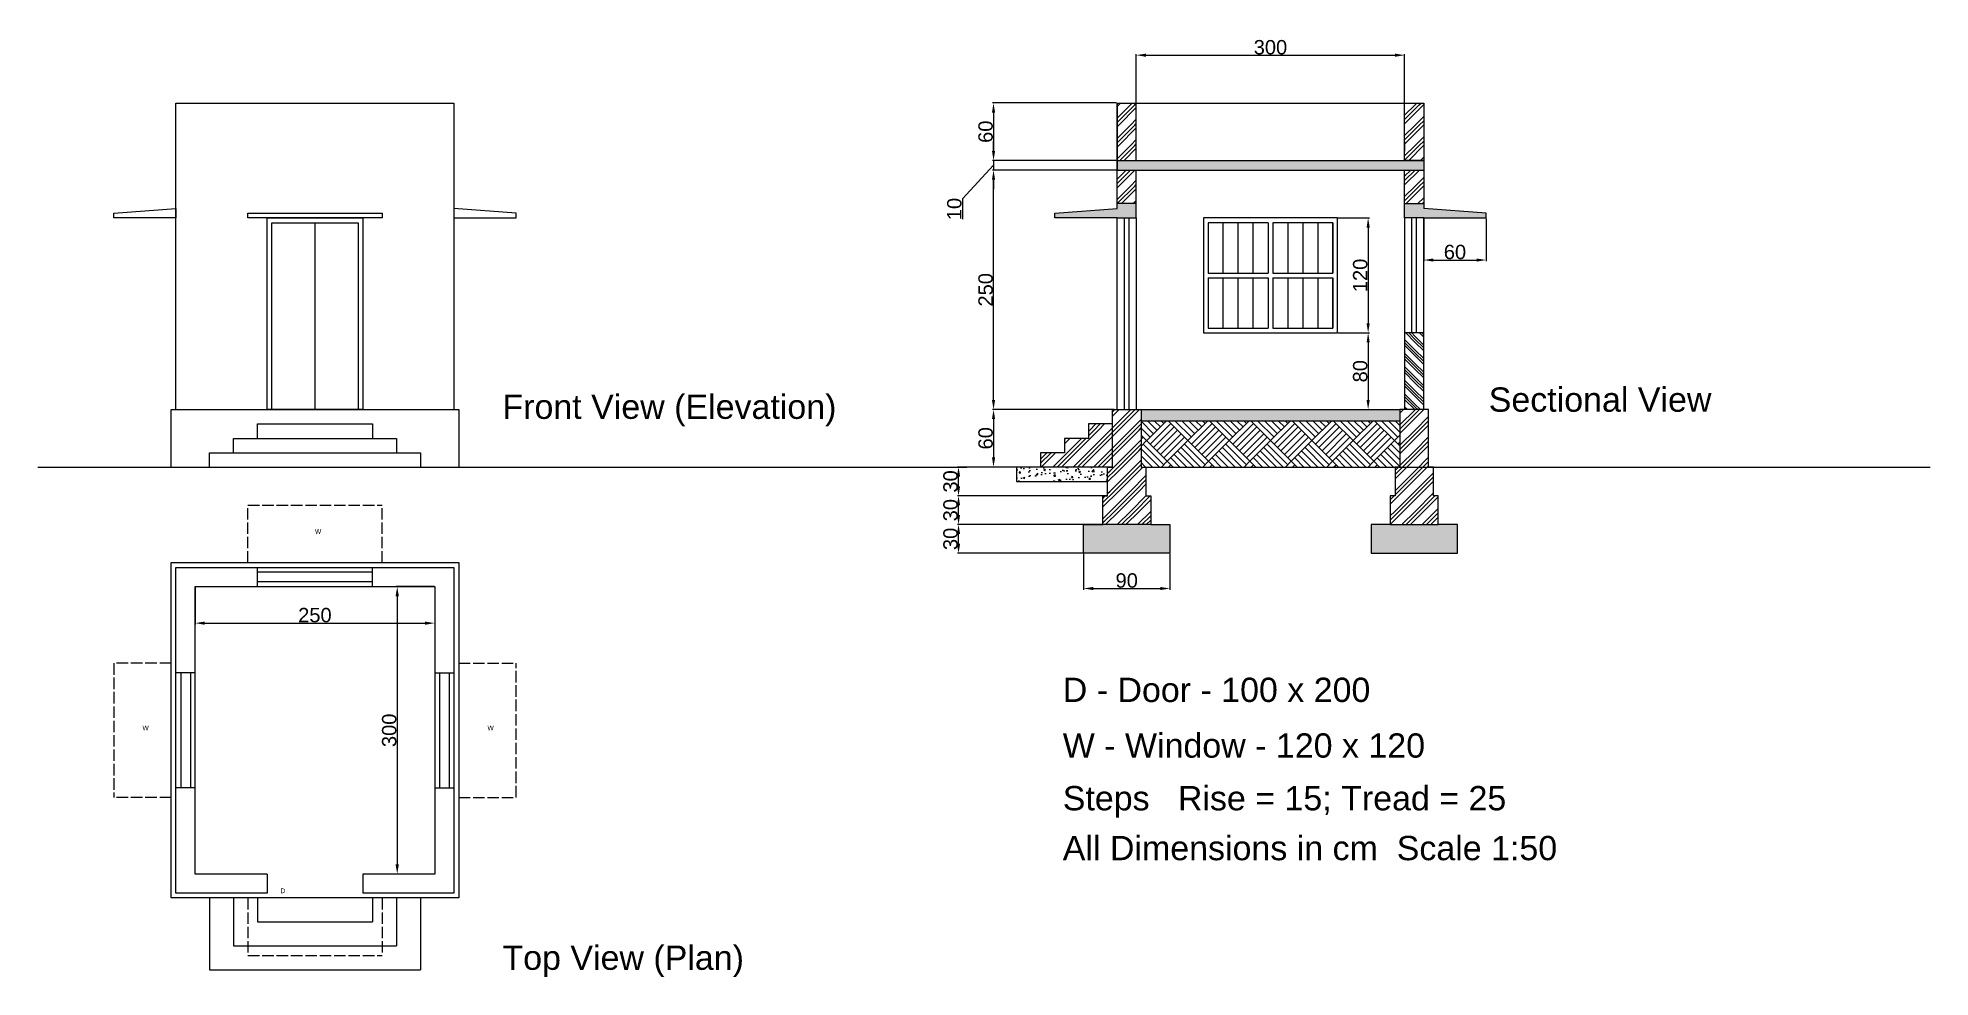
# Model space of a CAD drawing. Header units: centimetres. Extents: x 606 to 2580, y 461 to 1442.
import ezdxf

# ---------------------------------------------------------------- set-up
doc = ezdxf.new("R2010")
doc.units = ezdxf.units.CM
doc.linetypes.add('ACAD_ISO02W100', pattern=[15, 12, -3])
doc.styles.get("Standard").update_dxf_attribs({"font": 'arial.ttf'})
doc.dimstyles.new('ISO-25', dxfattribs={"dimtxt": 15, "dimasz": 10, "dimexe": 1.25, "dimexo": 0.625, "dimtad": 1, "dimtxsty": 'Standard', "dimcen": 2.5, "dimadec": 0, "dimazin": 0, "dimtfac": 1, "dimtmove": 0, "dimatfit": 3, "dimfxl": 1, "dimarcsym": 0})
pattern_1 = [(50, (684.963, 374.549), (18.21847, -1.59391), [1.905, -20.955]), (355, (684.963, 374.55), (-3.52434, 19.10568), [1.524, -16.76406]), (100.4514, (686.482, 374.416), (14.69412, 17.51178), [1.619, -17.80902]), (46.1842, (684.963, 379.63), (27.1079, -4.20423), [2.8575, -31.4325]), (96.6356, (687.222, 379.28), (23.7404, 24.7426), [2.4285, -26.71356]), (351.1842, (684.963, 379.63), (23.7404, 24.7426), [2.286, -25.14597]), (21, (687.503, 378.359), (15.16144, -10.22652), [1.905, -20.955]), (326, (687.503, 378.36), (6.1802, 18.4188), [1.524, -16.764]), (71.4514, (688.767, 377.507), (21.34164, 8.19228), [1.619, -17.809]), (37.5, (684.9635, 374.549), (0.30886, 8.455504), [0, -16.5608, 0, -17.018, 0, -16.8275]), (7.5, (684.9635, 374.549), (6.681966, 10.018057), [0, -9.7028, 0, -16.1798, 0, -6.4135]), (327.5, (679.299, 374.549), (13.55906, -0.572874), [0, -6.35, 0, -19.812, 0, -26.289]), (317.5, (676.759, 374.549), (14.81292, 2.54265), [0, -8.255, 0, -13.1572, 0, -18.669])]
pattern_2 = [(45, (684.963, 374.549), (21.2132, 0), [30]), (45, (689.463, 374.549), (21.2132, 0), [30]), (45, (693.963, 374.549), (21.2132, 0), [30])]

# ---------------------------------------------------------------- blocks, each defined once
blk = doc.blocks.new('*D1')
at = {"color": 0, "lineweight": -2, "transparency": 16777216}
for p, q in [((769.7, 868.2), (769.7, 829.4)), ((1019.7, 868.2), (1019.7, 829.4)), ((779.7, 830.7), (1009.7, 830.7))]:
    blk.add_line(p, q, dxfattribs=at)
at = {"color": 0, "transparency": 16777216}
for points in [[(779.7, 832.3), (779.7, 829), (769.7, 830.7)], [(1009.7, 832.3), (1009.7, 829), (1019.7, 830.7)]]:
    blk.add_solid(points, dxfattribs=at)
at = {"layer": 'Defpoints', "color": 0, "transparency": 16777216}
for p in [(769.7, 868.8), (1019.7, 868.8), (1019.7, 830.7)]:
    blk.add_point(p, dxfattribs=at)
at = {"color": 0, "transparency": 16777216, "insert": (894.7, 839), "char_height": 15, "attachment_point": 5}
blk.add_mtext('250', dxfattribs=at)
blk = doc.blocks.new('*D2')
at = {"color": 0, "lineweight": -2, "transparency": 16777216}
for p, q in [((1019.1, 868.8), (979.4, 868.8)), ((980.6, 858.8), (980.6, 578.8)), ((1019.1, 568.8), (979.4, 568.8))]:
    blk.add_line(p, q, dxfattribs=at)
at = {"color": 0, "transparency": 16777216}
for points in [[(978.9, 858.8), (982.3, 858.8), (980.6, 868.8)], [(978.9, 578.8), (982.3, 578.8), (980.6, 568.8)]]:
    blk.add_solid(points, dxfattribs=at)
at = {"layer": 'Defpoints', "color": 0, "transparency": 16777216}
for p in [(1019.7, 868.8), (980.6, 568.8), (1019.7, 568.8)]:
    blk.add_point(p, dxfattribs=at)
at = {"color": 0, "transparency": 16777216, "insert": (972.3, 718.8), "char_height": 15, "attachment_point": 5, "rotation": 90}
blk.add_mtext('300', dxfattribs=at)
blk = doc.blocks.new('*D3')
at = {"color": 0, "lineweight": -2, "transparency": 16777216}
for p, q in [((1731.2, 1303.6), (1601.6, 1303.6)), ((1602.8, 1063.6), (1602.8, 1293.6)), ((1726.2, 1053.6), (1601.6, 1053.6))]:
    blk.add_line(p, q, dxfattribs=at)
at = {"color": 0, "transparency": 16777216}
for points in [[(1601.2, 1293.6), (1604.5, 1293.6), (1602.8, 1303.6)], [(1601.2, 1063.6), (1604.5, 1063.6), (1602.8, 1053.6)]]:
    blk.add_solid(points, dxfattribs=at)
at = {"layer": 'Defpoints', "color": 0, "transparency": 16777216}
for p in [(1602.8, 1303.6), (1731.8, 1303.6), (1726.8, 1053.6)]:
    blk.add_point(p, dxfattribs=at)
at = {"color": 0, "transparency": 16777216, "insert": (1594.6, 1178.6), "char_height": 15, "attachment_point": 5, "rotation": 90}
blk.add_mtext('250', dxfattribs=at)
blk = doc.blocks.new('*D4')
at = {"color": 0, "lineweight": -2, "transparency": 16777216}
for p, q in [((1962.4, 1253.6), (1995, 1253.6)), ((1993.7, 1243.6), (1993.7, 1143.6)), ((1962.4, 1133.6), (1995, 1133.6))]:
    blk.add_line(p, q, dxfattribs=at)
at = {"color": 0, "transparency": 16777216}
for points in [[(1992.1, 1243.6), (1995.4, 1243.6), (1993.7, 1253.6)], [(1992.1, 1143.6), (1995.4, 1143.6), (1993.7, 1133.6)]]:
    blk.add_solid(points, dxfattribs=at)
at = {"layer": 'Defpoints', "color": 0, "transparency": 16777216}
for p in [(1961.8, 1253.6), (1961.8, 1133.6), (1993.7, 1133.6)]:
    blk.add_point(p, dxfattribs=at)
at = {"color": 0, "transparency": 16777216, "insert": (1985.5, 1193.6), "char_height": 15, "attachment_point": 5, "rotation": 90}
blk.add_mtext('120', dxfattribs=at)
blk = doc.blocks.new('*D5')
at = {"color": 0, "lineweight": -2, "transparency": 16777216}
for p, q in [((1962.4, 1133.6), (1995, 1133.6)), ((1993.7, 1123.6), (1993.7, 1063.6)), ((1962.4, 1053.6), (1995, 1053.6))]:
    blk.add_line(p, q, dxfattribs=at)
at = {"color": 0, "transparency": 16777216}
for points in [[(1992.1, 1123.6), (1995.4, 1123.6), (1993.7, 1133.6)], [(1992.1, 1063.6), (1995.4, 1063.6), (1993.7, 1053.6)]]:
    blk.add_solid(points, dxfattribs=at)
at = {"layer": 'Defpoints', "color": 0, "transparency": 16777216}
for p in [(1961.8, 1133.6), (1961.8, 1053.6), (1993.7, 1053.6)]:
    blk.add_point(p, dxfattribs=at)
at = {"color": 0, "transparency": 16777216, "insert": (1985.5, 1093.6), "char_height": 15, "attachment_point": 5, "rotation": 90}
blk.add_mtext('80', dxfattribs=at)
blk = doc.blocks.new('*D6')
at = {"color": 0, "lineweight": -2, "transparency": 16777216}
for p, q in [((1751.8, 1374.2), (1751.8, 1424.7)), ((1761.8, 1423.5), (2021.8, 1423.5)), ((2031.8, 1374.2), (2031.8, 1424.7))]:
    blk.add_line(p, q, dxfattribs=at)
at = {"color": 0, "transparency": 16777216}
for points in [[(1761.8, 1425.1), (1761.8, 1421.8), (1751.8, 1423.5)], [(2021.8, 1425.1), (2021.8, 1421.8), (2031.8, 1423.5)]]:
    blk.add_solid(points, dxfattribs=at)
at = {"layer": 'Defpoints', "color": 0, "transparency": 16777216}
for p in [(2031.8, 1423.5), (1751.8, 1373.6), (2031.8, 1373.6)]:
    blk.add_point(p, dxfattribs=at)
at = {"color": 0, "transparency": 16777216, "insert": (1891.8, 1431.7), "char_height": 15, "attachment_point": 5}
blk.add_mtext('300', dxfattribs=at)
blk = doc.blocks.new('*D7')
at = {"color": 0, "lineweight": -2, "transparency": 16777216}
for p, q in [((2051.8, 1252.9), (2051.8, 1208.4)), ((2116.8, 1252.9), (2116.8, 1208.4)), ((2061.8, 1209.7), (2106.8, 1209.7))]:
    blk.add_line(p, q, dxfattribs=at)
at = {"color": 0, "transparency": 16777216}
for points in [[(2061.8, 1211.3), (2061.8, 1208), (2051.8, 1209.7)], [(2106.8, 1211.3), (2106.8, 1208), (2116.8, 1209.7)]]:
    blk.add_solid(points, dxfattribs=at)
at = {"layer": 'Defpoints', "color": 0, "transparency": 16777216}
for p in [(2051.8, 1253.6), (2116.8, 1253.6), (2116.8, 1209.7)]:
    blk.add_point(p, dxfattribs=at)
at = {"color": 0, "transparency": 16777216, "insert": (2084.3, 1218), "char_height": 15, "attachment_point": 5}
blk.add_mtext('60', dxfattribs=at)
blk = doc.blocks.new('*D8')
at = {"color": 0, "lineweight": -2, "transparency": 16777216}
for p, q in [((1696.2, 933.6), (1565.1, 933.6)), ((1566.3, 913.6), (1566.3, 923.6)), ((1696.2, 903.6), (1565.1, 903.6))]:
    blk.add_line(p, q, dxfattribs=at)
at = {"color": 0, "transparency": 16777216}
for points in [[(1564.6, 923.6), (1568, 923.6), (1566.3, 933.6)], [(1564.6, 913.6), (1568, 913.6), (1566.3, 903.6)]]:
    blk.add_solid(points, dxfattribs=at)
at = {"layer": 'Defpoints', "color": 0, "transparency": 16777216}
for p in [(1566.3, 933.6), (1696.8, 933.6), (1696.8, 903.6)]:
    blk.add_point(p, dxfattribs=at)
at = {"color": 0, "transparency": 16777216, "insert": (1558, 918.6), "char_height": 15, "attachment_point": 5, "rotation": 90}
blk.add_mtext('30', dxfattribs=at)
blk = doc.blocks.new('*D9')
at = {"color": 0, "lineweight": -2, "transparency": 16777216}
for p, q in [((1716.2, 963.6), (1565.1, 963.6)), ((1566.3, 943.6), (1566.3, 953.6)), ((1716.2, 933.6), (1565.1, 933.6))]:
    blk.add_line(p, q, dxfattribs=at)
at = {"color": 0, "transparency": 16777216}
for points in [[(1564.6, 953.6), (1568, 953.6), (1566.3, 963.6)], [(1564.6, 943.6), (1568, 943.6), (1566.3, 933.6)]]:
    blk.add_solid(points, dxfattribs=at)
at = {"layer": 'Defpoints', "color": 0, "transparency": 16777216}
for p in [(1566.3, 963.6), (1716.8, 963.6), (1716.8, 933.6)]:
    blk.add_point(p, dxfattribs=at)
at = {"color": 0, "transparency": 16777216, "insert": (1558, 948.6), "char_height": 15, "attachment_point": 5, "rotation": 90}
blk.add_mtext('30', dxfattribs=at)
blk = doc.blocks.new('*D10')
at = {"color": 0, "lineweight": -2, "transparency": 16777216}
for p, q in [((1726.2, 993.6), (1565.1, 993.6)), ((1566.3, 973.6), (1566.3, 983.6)), ((1721.2, 963.6), (1565.1, 963.6))]:
    blk.add_line(p, q, dxfattribs=at)
at = {"color": 0, "transparency": 16777216}
for points in [[(1564.6, 983.6), (1568, 983.6), (1566.3, 993.6)], [(1564.6, 973.6), (1568, 973.6), (1566.3, 963.6)]]:
    blk.add_solid(points, dxfattribs=at)
at = {"layer": 'Defpoints', "color": 0, "transparency": 16777216}
for p in [(1566.3, 993.6), (1726.8, 993.6), (1721.8, 963.6)]:
    blk.add_point(p, dxfattribs=at)
at = {"color": 0, "transparency": 16777216, "insert": (1558, 978.6), "char_height": 15, "attachment_point": 5, "rotation": 90}
blk.add_mtext('30', dxfattribs=at)
blk = doc.blocks.new('*D11')
at = {"color": 0, "lineweight": -2, "transparency": 16777216}
for p, q in [((1696.8, 902.9), (1696.8, 865.6)), ((1786.8, 902.9), (1786.8, 865.6)), ((1706.8, 866.8), (1776.8, 866.8))]:
    blk.add_line(p, q, dxfattribs=at)
at = {"color": 0, "transparency": 16777216}
for points in [[(1706.8, 868.5), (1706.8, 865.2), (1696.8, 866.8)], [(1776.8, 868.5), (1776.8, 865.2), (1786.8, 866.8)]]:
    blk.add_solid(points, dxfattribs=at)
at = {"layer": 'Defpoints', "color": 0, "transparency": 16777216}
for p in [(1696.8, 903.6), (1786.8, 903.6), (1786.8, 866.8)]:
    blk.add_point(p, dxfattribs=at)
at = {"color": 0, "transparency": 16777216, "insert": (1741.8, 875.1), "char_height": 15, "attachment_point": 5}
blk.add_mtext('90', dxfattribs=at)
blk = doc.blocks.new('*D12')
at = {"color": 0, "lineweight": -2, "transparency": 16777216}
for p, q in [((1728.7, 1053.6), (1601.6, 1053.6)), ((1602.8, 1043.6), (1602.8, 1003.6)), ((1726.2, 993.6), (1601.6, 993.6))]:
    blk.add_line(p, q, dxfattribs=at)
at = {"color": 0, "transparency": 16777216}
for points in [[(1601.2, 1043.6), (1604.5, 1043.6), (1602.8, 1053.6)], [(1601.2, 1003.6), (1604.5, 1003.6), (1602.8, 993.6)]]:
    blk.add_solid(points, dxfattribs=at)
at = {"layer": 'Defpoints', "color": 0, "transparency": 16777216}
for p in [(1729.3, 1053.6), (1602.8, 993.6), (1726.8, 993.6)]:
    blk.add_point(p, dxfattribs=at)
at = {"color": 0, "transparency": 16777216, "insert": (1594.6, 1023.6), "char_height": 15, "attachment_point": 5, "rotation": 90}
blk.add_mtext('60', dxfattribs=at)
blk = doc.blocks.new('*D13')
at = {"color": 0, "lineweight": -2, "transparency": 16777216}
for p, q in [((1731.2, 1373.6), (1601.6, 1373.6)), ((1602.8, 1363.6), (1602.8, 1323.6)), ((1731.2, 1313.6), (1601.6, 1313.6))]:
    blk.add_line(p, q, dxfattribs=at)
at = {"color": 0, "transparency": 16777216}
for points in [[(1601.2, 1363.6), (1604.5, 1363.6), (1602.8, 1373.6)], [(1601.2, 1323.6), (1604.5, 1323.6), (1602.8, 1313.6)]]:
    blk.add_solid(points, dxfattribs=at)
at = {"layer": 'Defpoints', "color": 0, "transparency": 16777216}
for p in [(1731.8, 1373.6), (1602.8, 1313.6), (1731.8, 1313.6)]:
    blk.add_point(p, dxfattribs=at)
at = {"color": 0, "transparency": 16777216, "insert": (1594.6, 1343.6), "char_height": 15, "attachment_point": 5, "rotation": 90}
blk.add_mtext('60', dxfattribs=at)
blk = doc.blocks.new('*D14')
at = {"color": 0, "lineweight": -2, "transparency": 16777216}
for p, q in [((1602.8, 1323.6), (1602.8, 1333.6)), ((1602.8, 1308.6), (1570.3, 1273.6)), ((1731.2, 1313.6), (1601.6, 1313.6)), ((1731.2, 1303.6), (1601.6, 1303.6)), ((1602.8, 1313.6), (1602.8, 1303.6)), ((1602.8, 1313.6), (1602.8, 1303.6)), ((1602.8, 1293.6), (1602.8, 1283.6)), ((1570.3, 1273.6), (1570.3, 1252.3))]:
    blk.add_line(p, q, dxfattribs=at)
at = {"color": 0, "transparency": 16777216}
for points in [[(1601.2, 1323.6), (1604.5, 1323.6), (1602.8, 1313.6)], [(1601.2, 1293.6), (1604.5, 1293.6), (1602.8, 1303.6)]]:
    blk.add_solid(points, dxfattribs=at)
at = {"layer": 'Defpoints', "color": 0, "transparency": 16777216}
for p in [(1602.8, 1303.6), (1731.8, 1313.6), (1731.8, 1303.6)]:
    blk.add_point(p, dxfattribs=at)
at = {"color": 0, "transparency": 16777216, "insert": (1562, 1262.9), "char_height": 15, "attachment_point": 5, "rotation": 90}
blk.add_mtext('10', dxfattribs=at)

msp = doc.modelspace()

# ---------------------------------------------------------------- hatches: boundary and pattern name
at = {"transparency": 33554687}
h = msp.add_hatch(dxfattribs=at)
h.set_pattern_fill('GOST_GROUND', color=256, scale=1.5)
h.set_pattern_definition(pattern_2)
h.paths.add_polyline_path([(1756.823, 1053.565), (1726.823, 1053.565), (1726.823, 993.565), (1721.823, 993.565), (1721.823, 963.565), (1716.823, 963.565), (1716.823, 933.565), (1766.823, 933.565), (1766.823, 963.565), (1761.823, 963.565), (1761.823, 993.565), (1756.823, 993.565)])
h.paths.add_polyline_path([(2056.823, 1053.565), (2051.823, 1053.565), (2026.823, 1053.565), (2026.823, 1041.565), (2026.823, 993.565), (2021.823, 993.565), (2021.823, 963.565), (2016.823, 963.565), (2016.823, 933.565), (2066.823, 933.565), (2066.823, 963.565), (2061.823, 963.565), (2061.823, 993.565), (2056.823, 993.565)])
h.paths.add_polyline_path([(1726.823, 1038.565), (1701.823, 1038.565), (1701.823, 1023.565), (1676.823, 1023.565), (1676.823, 1008.565), (1651.823, 1008.565), (1651.823, 993.565), (1726.823, 993.565)])
h.paths.add_polyline_path([(2051.823, 1303.565), (2031.823, 1303.565), (2031.823, 1268.565), (2051.823, 1268.565)])
h.paths.add_polyline_path([(1751.823, 1303.565), (1731.823, 1303.565), (1731.823, 1303.136), (1731.823, 1293.994), (1731.823, 1268.565), (1751.823, 1268.565)])
h.paths.add_polyline_path([(1751.823, 1373.565), (1731.823, 1373.565), (1731.823, 1313.565), (1751.823, 1313.565), (1751.823, 1314.315), (1751.823, 1323.136), (1751.823, 1333.136)])
h = msp.add_hatch(dxfattribs=at)
h.set_pattern_fill('GOST_GROUND', color=256, scale=1.5)
h.set_pattern_definition(pattern_2)
h.paths.add_polyline_path([(2051.823, 1373.565), (2031.823, 1373.565), (2031.823, 1313.565), (2051.823, 1313.565)])
h = msp.add_hatch(dxfattribs=at)
h.set_pattern_fill('AR-CONC', color=256, scale=0.1)
h.set_pattern_definition(pattern_1)
h.paths.add_polyline_path([(1731.823, 1313.565), (1731.823, 1303.565), (2051.823, 1303.565), (2051.823, 1313.565)])
h.paths.add_polyline_path([(1716.823, 933.565), (1696.823, 933.565), (1696.823, 903.565), (1786.823, 903.565), (1786.823, 933.565), (1766.823, 933.565)])
h.paths.add_polyline_path([(2086.823, 903.565), (2086.823, 933.565), (2066.823, 933.565), (2016.823, 933.565), (1996.823, 933.565), (1996.823, 903.565)])
h.paths.add_polyline_path([(1666.823, 1258.565), (1666.823, 1253.565), (1671.823, 1253.565), (1731.823, 1253.565), (1751.823, 1253.565), (1751.823, 1268.565), (1731.823, 1268.565), (1731.823, 1263.565)])
h.paths.add_polyline_path([(2051.823, 1253.565), (2111.823, 1253.565), (2116.823, 1253.565), (2116.823, 1258.565), (2051.823, 1263.565), (2051.823, 1268.565), (2031.823, 1268.565), (2031.823, 1253.565)])
h.paths.add_polyline_path([(1756.823, 1053.565), (1756.823, 1041.565), (2026.823, 1041.565), (2026.823, 1053.565)])
h = msp.add_hatch(dxfattribs=at)
h.set_pattern_fill('GOST_GROUND', color=256, angle=90)
h.set_pattern_definition([(135, (684.963, 374.549), (9e-16, 14.142136), [20]), (135, (684.963, 377.549), (9e-16, 14.142136), [20]), (135, (684.963, 380.549), (9e-16, 14.142136), [20])])
h.paths.add_polyline_path([(2051.823, 1133.565), (2031.823, 1133.565), (2031.823, 1053.565), (2051.823, 1053.565)])
h = msp.add_hatch(dxfattribs=at)
h.set_pattern_fill('AR-PARQ1', color=256, scale=0.1, angle=45)
h.set_pattern_definition([(135, (684.963, 374.55), (-43.1052, 0), [30.48, -30.48]), (135, (688.556, 378.14), (-43.1052, 0), [30.48, -30.48]), (135, (692.148, 381.733), (-43.1052, 0), [30.48, -30.48]), (135, (695.74, 385.326), (-43.1052, 0), [30.48, -30.48]), (135, (699.332, 388.918), (-43.1052, 0), [30.48, -30.48]), (135, (702.924, 392.51), (-43.1052, 0), [30.48, -30.48]), (135, (706.516, 396.102), (-43.1052, 0), [30.48, -30.48]), (45, (663.41, 396.102), (43.1052, 0), [30.48, -30.48]), (45, (659.82, 399.694), (43.1052, 0), [30.48, -30.48]), (45, (656.227, 403.286), (43.1052, 0), [30.48, -30.48]), (45, (652.635, 406.878), (43.1052, 0), [30.48, -30.48]), (45, (649.042, 410.47), (43.1052, 0), [30.48, -30.48]), (45, (645.45, 414.062), (43.1052, 0), [30.48, -30.48]), (45, (641.858, 417.654), (43.1052, 0), [30.48, -30.48])])
h.paths.add_polyline_path([(1756.823, 1041.565), (1756.823, 993.565), (2026.823, 993.565), (2026.823, 1041.565)])
h = msp.add_hatch(dxfattribs=at)
h.set_pattern_fill('AR-CONC', color=256, scale=0.1)
h.set_pattern_definition(pattern_1)
h.paths.add_polyline_path([(1721.823, 993.565), (1626.823, 993.565), (1626.823, 978.565), (1721.823, 978.565)])

# ---------------------------------------------------------------- linework, layer by layer
for p, q in [((749.748, 1053.565), (749.748, 1373.565)), ((749.748, 1373.565), (1039.748, 1373.565)), ((1039.748, 1373.565), (1039.748, 1053.565)), ((1731.823, 1373.565), (1731.823, 1313.565)), ((1731.823, 1263.565), (1731.823, 1373.565)), ((1731.823, 1373.565), (2051.823, 1373.565)), ((1751.823, 1333.136), (1751.823, 1373.565)), ((2031.823, 1333.136), (2031.823, 1373.565)), ((2031.823, 1373.565), (2051.823, 1373.565)), ((2031.823, 1313.565), (2031.823, 1373.565)), ((2051.823, 1373.565), (2051.823, 1263.565)), ((2051.823, 1373.565), (2051.823, 1313.565)), ((1731.823, 1323.136), (1731.823, 1303.136)), ((1751.823, 1323.136), (1751.823, 1333.136)), ((1751.823, 1313.565), (1751.823, 1323.136)), ((2031.823, 1333.136), (2031.823, 1323.136)), ((2031.823, 1313.565), (2031.823, 1323.136)), ((1731.823, 1313.565), (2031.823, 1313.565)), ((1731.823, 1293.994), (1731.823, 1313.565)), ((1731.823, 1313.565), (2051.823, 1313.565)), ((1731.823, 1313.565), (1731.823, 1303.565)), ((1731.823, 1303.565), (2051.823, 1303.565)), ((1751.823, 1313.565), (1751.823, 1314.315)), ((1751.823, 1253.565), (1751.823, 1303.565)), ((2031.823, 1313.565), (2051.823, 1313.565)), ((2051.823, 1313.565), (2031.823, 1313.565)), ((2031.823, 1253.565), (2031.823, 1303.565)), ((1751.823, 1268.565), (1731.823, 1268.565)), ((2031.823, 1253.565), (2031.823, 1268.565)), ((2031.823, 1268.565), (2051.823, 1268.565)), ((894.748, 1248.565), (894.748, 1053.565)), ((1731.823, 1053.565), (1731.823, 1253.565)), ((1731.823, 1253.565), (1751.823, 1253.565)), ((1731.823, 1053.565), (1731.823, 1253.565)), ((1739.323, 1053.565), (1739.323, 1253.565)), ((1744.323, 1053.565), (1744.323, 1253.565)), ((1751.823, 1253.565), (1751.823, 1053.565)), ((1842.448, 1196.065), (1842.448, 1248.565)), ((1858.073, 1196.065), (1858.073, 1248.565)), ((1873.698, 1196.065), (1873.698, 1248.565)), ((1889.323, 1248.565), (1889.323, 1196.065)), ((1894.323, 1248.565), (1894.323, 1196.065)), ((1894.323, 1248.565), (1894.323, 1196.065)), ((1909.948, 1248.565), (1909.948, 1196.065)), ((1925.573, 1248.565), (1925.573, 1196.065)), ((1941.198, 1248.565), (1941.198, 1196.065)), ((1956.823, 1248.565), (1956.823, 1196.065)), ((2051.823, 1253.565), (2031.823, 1253.565)), ((2031.823, 1253.565), (2031.823, 1133.565)), ((2039.323, 1133.565), (2039.323, 1253.565)), ((2044.323, 1133.565), (2044.323, 1253.565)), ((2051.823, 1133.565), (2051.823, 1253.565)), ((1826.823, 1196.065), (1889.323, 1196.065)), ((1826.823, 1191.065), (1889.323, 1191.065)), ((1842.448, 1138.565), (1842.448, 1191.065)), ((1858.073, 1138.565), (1858.073, 1191.065)), ((1873.698, 1138.565), (1873.698, 1191.065)), ((1889.323, 1191.065), (1889.323, 1138.565)), ((1894.323, 1196.065), (1956.823, 1196.065)), ((1894.323, 1191.065), (1894.323, 1138.565)), ((1894.323, 1191.065), (1956.823, 1191.065)), ((1894.323, 1191.065), (1894.323, 1138.565)), ((1909.948, 1191.065), (1909.948, 1138.565)), ((1925.573, 1191.065), (1925.573, 1138.565)), ((1941.198, 1191.065), (1941.198, 1138.565)), ((1956.823, 1191.065), (1956.823, 1138.565)), ((2051.823, 1133.565), (2031.823, 1133.565)), ((2031.823, 1133.565), (2031.823, 1053.565)), ((2051.823, 1053.565), (2051.823, 1133.565)), ((744.748, 993.565), (744.748, 1053.565)), ((744.748, 1053.565), (1044.748, 1053.565)), ((1044.748, 1053.565), (1044.748, 993.565)), ((1726.823, 1053.565), (1731.823, 1053.565)), ((1726.823, 1053.565), (1756.823, 1053.565)), ((1726.823, 993.565), (1726.823, 1053.565)), ((1756.823, 1053.565), (2026.823, 1053.565)), ((1756.823, 1053.565), (1756.823, 993.565)), ((2026.823, 1053.565), (2026.823, 1041.565)), ((2056.823, 1053.565), (2026.823, 1053.565)), ((2026.823, 1053.565), (2026.823, 993.565)), ((2056.823, 1053.565), (2051.823, 1053.565)), ((2056.823, 993.565), (2056.823, 1053.565)), ((834.748, 1023.565), (834.748, 1038.565)), ((834.748, 1038.565), (954.748, 1038.565)), ((954.748, 1038.565), (954.748, 1023.565)), ((1726.823, 1038.565), (1701.823, 1038.565)), ((1701.823, 1038.565), (1701.823, 1023.565)), ((2026.823, 1041.565), (1756.823, 1041.565)), ((784.748, 993.565), (784.748, 1008.565)), ((784.748, 1008.565), (1004.748, 1008.565)), ((809.748, 1008.565), (809.748, 1023.565)), ((809.748, 1023.565), (979.748, 1023.565)), ((979.748, 1023.565), (979.748, 1008.565)), ((1004.748, 1008.565), (1004.748, 993.565)), ((1676.823, 1008.565), (1651.823, 1008.565)), ((1651.823, 1008.565), (1651.823, 993.565)), ((1701.823, 1023.565), (1676.823, 1023.565)), ((1676.823, 1023.565), (1676.823, 1008.565)), ((605.607, 993.565), (1574.897, 993.565)), ((1651.823, 993.565), (1626.823, 993.565)), ((1626.823, 993.565), (1626.823, 978.565)), ((1721.823, 993.565), (1726.823, 993.565)), ((1721.823, 963.565), (1721.823, 993.565)), ((1756.823, 993.565), (2026.823, 993.565)), ((1756.823, 993.565), (1761.823, 993.565)), ((1761.823, 993.565), (1761.823, 963.565)), ((1904.897, 993.565), (2580.162, 993.565)), ((2021.823, 993.565), (2021.823, 963.565)), ((2026.823, 993.565), (2021.823, 993.565)), ((2061.823, 993.565), (2056.823, 993.565)), ((2061.823, 963.565), (2061.823, 993.565)), ((1626.823, 978.565), (1721.823, 978.565)), ((1716.823, 963.565), (1721.823, 963.565)), ((1716.823, 933.565), (1716.823, 963.565)), ((1761.823, 963.565), (1766.823, 963.565)), ((1766.823, 963.565), (1766.823, 933.565)), ((2016.823, 963.565), (2016.823, 933.565)), ((2021.823, 963.565), (2016.823, 963.565)), ((2066.823, 963.565), (2061.823, 963.565)), ((2066.823, 933.565), (2066.823, 963.565)), ((1766.823, 933.565), (1716.823, 933.565)), ((2016.823, 933.565), (2066.823, 933.565)), ((834.748, 868.82), (834.748, 888.82)), ((954.748, 868.82), (954.748, 888.82)), ((954.748, 883.82), (834.748, 883.82)), ((954.748, 873.82), (834.748, 873.82)), ((769.748, 778.82), (749.748, 778.82)), ((754.748, 778.82), (754.748, 658.82)), ((764.748, 778.82), (764.748, 658.82)), ((1019.748, 778.82), (1039.748, 778.82)), ((1024.748, 778.82), (1024.748, 658.82)), ((1034.748, 778.82), (1034.748, 658.82)), ((1034.748, 778.82), (1034.748, 658.82)), ((769.748, 658.82), (749.748, 658.82)), ((1019.748, 658.82), (1039.748, 658.82)), ((844.748, 568.82), (844.748, 548.82)), ((944.748, 568.82), (944.748, 548.82)), ((784.748, 543.82), (784.748, 468.82)), ((809.748, 543.82), (809.748, 493.82)), ((834.748, 543.82), (834.748, 518.82)), ((954.748, 543.82), (954.748, 518.82)), ((979.748, 543.82), (979.748, 493.82)), ((1004.748, 543.82), (1004.748, 468.82)), ((834.748, 518.82), (954.748, 518.82)), ((809.748, 493.82), (979.748, 493.82)), ((784.748, 468.82), (1004.748, 468.82))]:
    msp.add_line(p, q)
at = {"linetype": 'ACAD_ISO02W100'}
for p, q in [((824.748, 893.82), (824.748, 953.82)), ((824.748, 953.82), (964.748, 953.82)), ((964.748, 893.82), (964.748, 953.82)), ((744.748, 788.82), (684.748, 788.82)), ((684.748, 788.82), (684.748, 648.82)), ((1044.748, 788.82), (1104.748, 788.82)), ((1104.748, 648.82), (1104.748, 788.82)), ((744.748, 648.82), (684.748, 648.82)), ((1044.748, 648.82), (1104.748, 648.82)), ((824.748, 543.82), (824.748, 483.82)), ((964.748, 543.82), (964.748, 483.82)), ((824.748, 483.82), (964.748, 483.82))]:
    msp.add_line(p, q, dxfattribs=at)
for points in [[(684.748, 1258.565), (749.748, 1263.565), (749.748, 1253.565), (689.748, 1253.565), (684.748, 1253.565)], [(824.748, 1258.565), (964.748, 1258.565), (964.748, 1253.565), (824.748, 1253.565)], [(844.748, 1253.565), (944.748, 1253.565), (944.748, 1053.565), (844.748, 1053.565)], [(849.748, 1248.565), (939.748, 1248.565), (939.748, 1053.565), (849.748, 1053.565)], [(1104.748, 1258.565), (1039.748, 1263.565), (1039.748, 1253.565), (1099.748, 1253.565), (1104.748, 1253.565)], [(1821.823, 1133.565), (1961.823, 1133.565), (1961.823, 1253.565), (1821.823, 1253.565)], [(744.748, 893.82), (1044.748, 893.82), (1044.748, 543.82), (744.748, 543.82)]]:
    msp.add_lwpolyline(points, close=True)
for points in [[(1731.823, 1253.565), (1671.823, 1253.565), (1666.823, 1253.565), (1666.823, 1258.565), (1731.823, 1263.565)], [(1889.323, 1248.565), (1826.823, 1248.565), (1826.823, 1196.065)], [(1956.823, 1196.065), (1956.823, 1248.565), (1894.323, 1248.565)], [(2051.823, 1253.565), (2111.823, 1253.565), (2116.823, 1253.565), (2116.823, 1258.565), (2051.823, 1263.565)], [(1826.823, 1191.065), (1826.823, 1138.565), (1889.323, 1138.565)], [(1894.323, 1138.565), (1956.823, 1138.565), (1956.823, 1191.065)], [(1766.823, 933.565), (1786.823, 933.565), (1786.823, 903.565), (1696.823, 903.565), (1696.823, 933.565), (1716.823, 933.565)], [(2016.823, 933.565), (1996.823, 933.565), (1996.823, 903.565), (2086.823, 903.565), (2086.823, 933.565), (2066.823, 933.565)], [(844.748, 548.82), (749.748, 548.82), (749.748, 888.82), (1039.748, 888.82), (1039.748, 548.82), (944.748, 548.82)], [(844.748, 568.82), (769.748, 568.82), (769.748, 868.82), (1019.748, 868.82), (1019.748, 568.82), (944.748, 568.82)]]:
    msp.add_lwpolyline(points)

# ---------------------------------------------------------------- texts
for s, p in [('Front View (Elevation)', (1090.401, 1043.881)), ('Sectional View', (2119.573, 1051.338)), ('D - Door - 100 x 200', (1675.071, 748.389)), ('W - Window - 120 x 120', (1675.071, 690.283)), ('Steps   Rise = 15; Tread = 25', (1675.071, 635.289)), ('All Dimensions in cm  Scale 1:50', (1675.071, 583.247)), ('Top View (Plan)', (1090.401, 468.82))]:
    msp.add_text(s, height=25.36343).set_placement(p)
for s, p in [('W', (894.748, 923.82)), ('W', (714.748, 718.82)), ('W', (1074.748, 718.82)), ('D', (858.656, 548.82))]:
    msp.add_text(s, height=5, dxfattribs=at).set_placement(p)

# ---------------------------------------------------------------- dimensions: what is measured, and where the dimension line sits
for base, p1, p2, text, picture, middle in [((2031.823, 1423.458), (1751.823, 1373.565), (2031.823, 1373.565), '300', '*D6', (1891.823, 1431.746)), ((2116.823, 1209.682), (2051.823, 1253.565), (2116.823, 1253.565), '60', '*D7', (2084.323, 1217.965))]:
    dim = msp.add_linear_dim(base=base, p1=p1, p2=p2, text=text, dimstyle='ISO-25')
    dim.commit()
    dim.dimension.update_dxf_attribs({"geometry": picture, "text_midpoint": middle})
for base, p1, p2, picture, middle in [((1602.841, 1313.565), (1731.823, 1373.565), (1731.823, 1313.565), '*D13', (1594.557, 1343.565)), ((1602.841, 1303.565), (1726.823, 1053.565), (1731.823, 1303.565), '*D3', (1594.557, 1178.565)), ((1993.748, 1133.565), (1961.823, 1253.565), (1961.823, 1133.565), '*D4', (1985.465, 1193.565)), ((1993.748, 1053.565), (1961.823, 1133.565), (1961.823, 1053.565), '*D5', (1985.465, 1093.565)), ((1602.841, 993.565), (1729.323, 1053.565), (1726.823, 993.565), '*D12', (1594.557, 1023.565)), ((1566.311, 993.565), (1721.823, 963.565), (1726.823, 993.565), '*D10', (1558.022, 978.565)), ((1566.311, 963.565), (1716.823, 933.565), (1716.823, 963.565), '*D9', (1558.022, 948.565)), ((1566.311, 933.565), (1696.823, 903.565), (1696.823, 933.565), '*D8', (1558.022, 918.565)), ((980.601, 568.82), (1019.748, 868.82), (1019.748, 568.82), '*D2', (972.312, 718.82))]:
    dim = msp.add_linear_dim(base=base, p1=p1, p2=p2, angle=90, dimstyle='ISO-25')
    dim.commit()
    dim.dimension.update_dxf_attribs({"geometry": picture, "text_midpoint": middle})
dim = msp.add_linear_dim(base=(1602.841, 1303.565), p1=(1731.823, 1313.565), p2=(1731.823, 1303.565), angle=90, dimstyle='ISO-25', override={"dimtmove": 1})
dim.commit()
dim.dimension.update_dxf_attribs({"geometry": '*D14', "text_midpoint": (1570.294, 1272.928), "dimtype": 160})
for base, p1, p2, picture, middle in [((1786.823, 866.819), (1696.823, 903.565), (1786.823, 903.565), '*D11', (1741.823, 875.102)), ((1019.748, 830.678), (769.748, 868.82), (1019.748, 868.82), '*D1', (894.748, 838.961))]:
    dim = msp.add_linear_dim(base=base, p1=p1, p2=p2, dimstyle='ISO-25')
    dim.commit()
    dim.dimension.update_dxf_attribs({"geometry": picture, "text_midpoint": middle})

doc.saveas('drawing.dxf')
